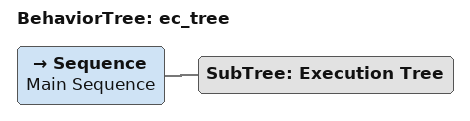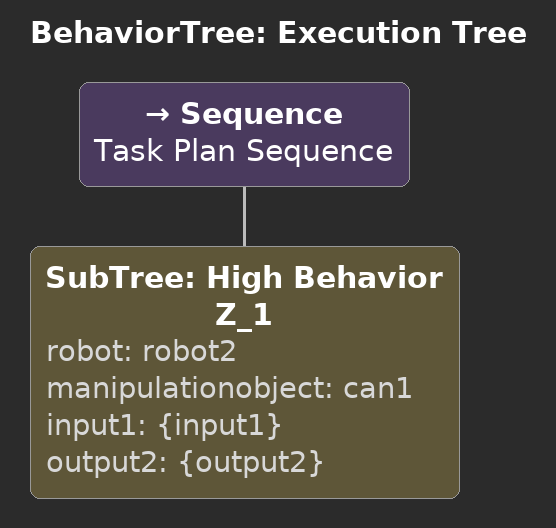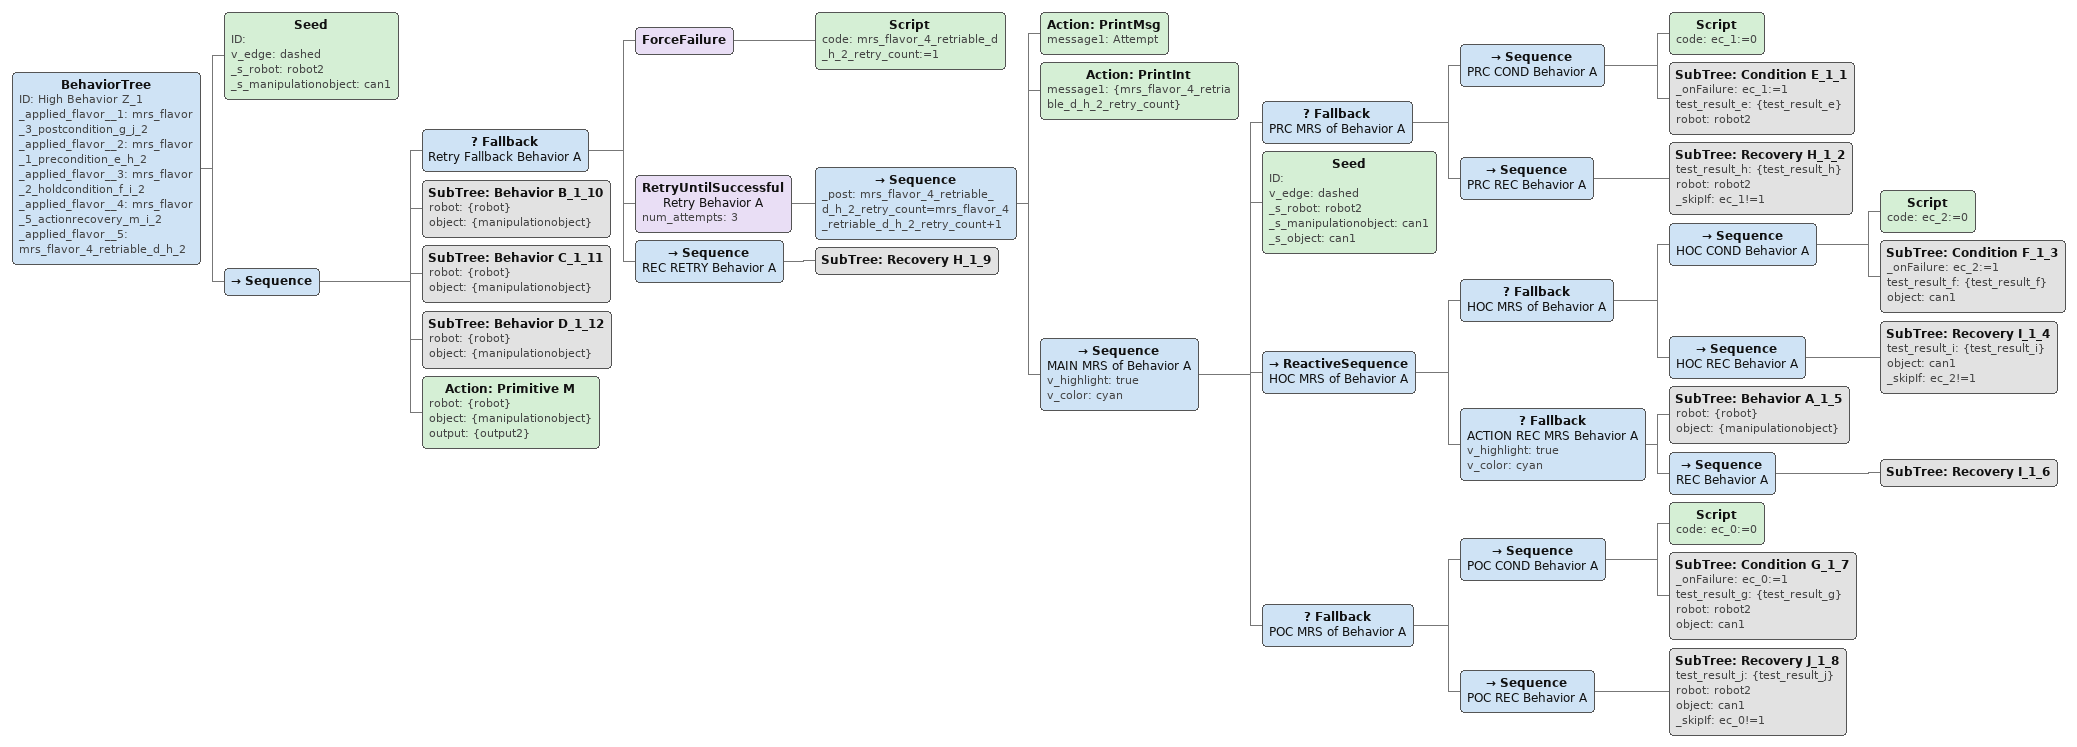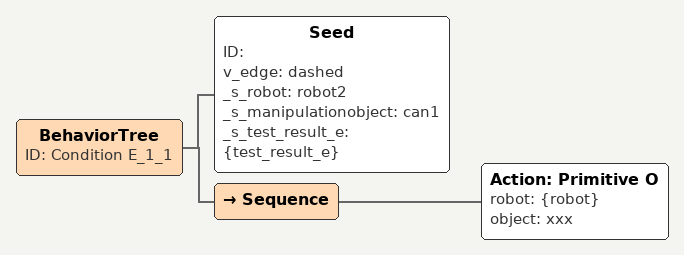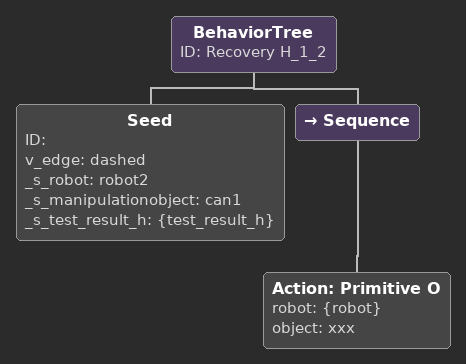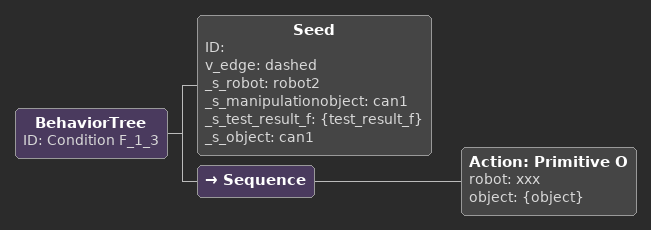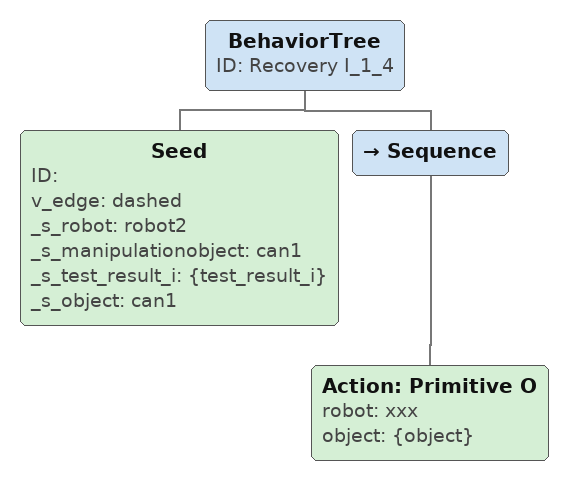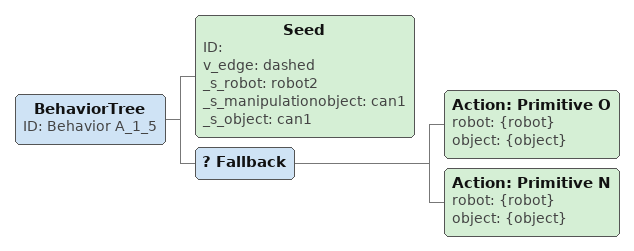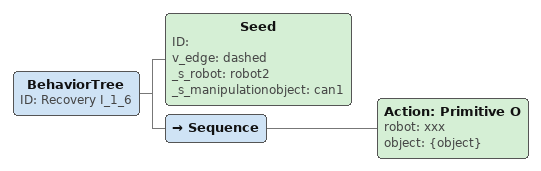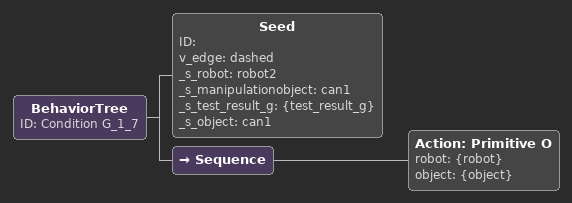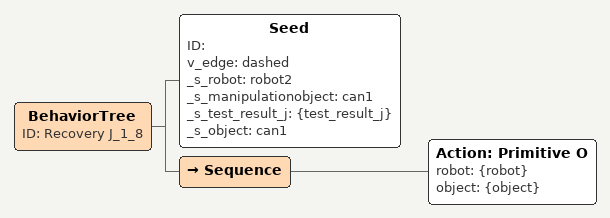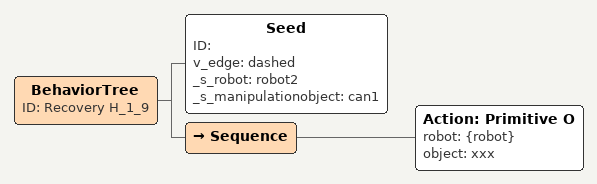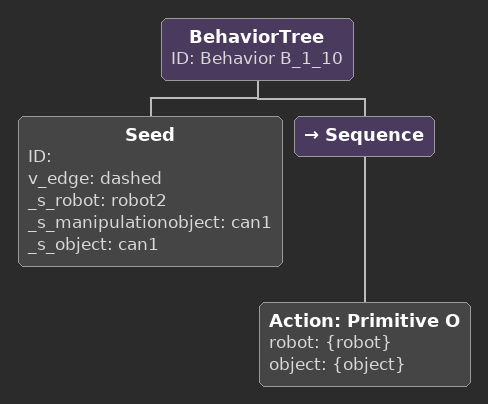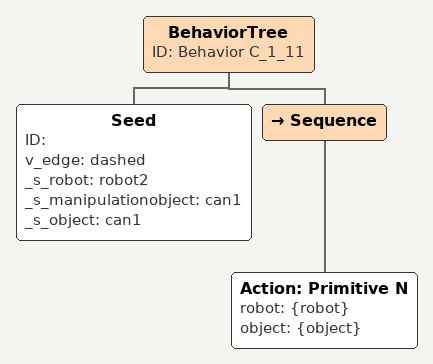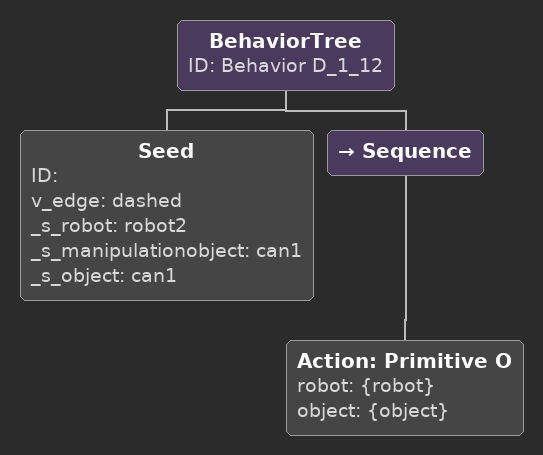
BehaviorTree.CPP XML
<?xml version="1.0" ?>
<root BTCPP_format="4" main_tree_to_execute="ec_tree" time_of_generation="15:38:32">
  <BehaviorTree ID="ec_tree">
    <Sequence name="Main Sequence">
      <SubTree ID="Execution Tree"/>
    </Sequence>
  </BehaviorTree>
  <BehaviorTree ID="Execution Tree">
    <Sequence name="Task Plan Sequence">
      <SubTree ID="High Behavior Z_1" robot="robot2" manipulationobject="can1" input1="{input1}" output2="{output2}"/>
    </Sequence>
  </BehaviorTree>
  <BehaviorTree ID="High Behavior Z_1" _applied_flavor__1="mrs_flavor_3_postcondition_g_j_2" _applied_flavor__2="mrs_flavor_1_precondition_e_h_2" _applied_flavor__3="mrs_flavor_2_holdcondition_f_i_2" _applied_flavor__4="mrs_flavor_5_actionrecovery_m_i_2" _applied_flavor__5="mrs_flavor_4_retriable_d_h_2">
    <Seed ID="" v_edge="dashed" _s_robot="robot2" _s_manipulationobject="can1"/>
    <Sequence>
      <Fallback name="Retry Fallback Behavior A">
        <ForceFailure>
          <Script code="mrs_flavor_4_retriable_d_h_2_retry_count:=1"/>
        </ForceFailure>
        <RetryUntilSuccessful name="Retry Behavior A" num_attempts="3">
          <Sequence _post="mrs_flavor_4_retriable_d_h_2_retry_count=mrs_flavor_4_retriable_d_h_2_retry_count+1">
            <Action ID="PrintMsg" message1="Attempt"/>
            <Action ID="PrintInt" message1="{mrs_flavor_4_retriable_d_h_2_retry_count}"/>
            <Sequence name="MAIN MRS of Behavior A" v_highlight="true" v_color="cyan">
              <Fallback name="PRC MRS of Behavior A">
                <Sequence name="PRC COND Behavior A">
                  <Script code="ec_1:=0"/>
                  <SubTree ID="Condition E_1_1" _onFailure="ec_1:=1" test_result_e="{test_result_e}" robot="robot2"/>
                </Sequence>
                <Sequence name="PRC REC Behavior A">
                  <SubTree ID="Recovery H_1_2" test_result_h="{test_result_h}" robot="robot2" _skipIf="ec_1!=1"/>
                </Sequence>
              </Fallback>
              <Seed ID="" v_edge="dashed" _s_robot="robot2" _s_manipulationobject="can1" _s_object="can1"/>
              <ReactiveSequence name="HOC MRS of Behavior A">
                <Fallback name="HOC MRS of Behavior A">
                  <Sequence name="HOC COND Behavior A">
                    <Script code="ec_2:=0"/>
                    <SubTree ID="Condition F_1_3" _onFailure="ec_2:=1" test_result_f="{test_result_f}" object="can1"/>
                  </Sequence>
                  <Sequence name="HOC REC Behavior A">
                    <SubTree ID="Recovery I_1_4" test_result_i="{test_result_i}" object="can1" _skipIf="ec_2!=1"/>
                  </Sequence>
                </Fallback>
                <Fallback name="ACTION REC MRS Behavior A" v_highlight="true" v_color="cyan">
                  <SubTree ID="Behavior A_1_5" robot="{robot}" object="{manipulationobject}"/>
                  <Sequence name="REC Behavior A">
                    <SubTree ID="Recovery I_1_6"/>
                  </Sequence>
                </Fallback>
              </ReactiveSequence>
              <Fallback name="POC MRS of Behavior A">
                <Sequence name="POC COND Behavior A">
                  <Script code="ec_0:=0"/>
                  <SubTree ID="Condition G_1_7" _onFailure="ec_0:=1" test_result_g="{test_result_g}" robot="robot2" object="can1"/>
                </Sequence>
                <Sequence name="POC REC Behavior A">
                  <SubTree ID="Recovery J_1_8" test_result_j="{test_result_j}" robot="robot2" object="can1" _skipIf="ec_0!=1"/>
                </Sequence>
              </Fallback>
            </Sequence>
          </Sequence>
        </RetryUntilSuccessful>
        <Sequence name="REC RETRY Behavior A">
          <SubTree ID="Recovery H_1_9"/>
        </Sequence>
      </Fallback>
      <SubTree ID="Behavior B_1_10" robot="{robot}" object="{manipulationobject}"/>
      <SubTree ID="Behavior C_1_11" robot="{robot}" object="{manipulationobject}"/>
      <SubTree ID="Behavior D_1_12" robot="{robot}" object="{manipulationobject}"/>
      <Action ID="Primitive M" robot="{robot}" object="{manipulationobject}" output="{output2}"/>
    </Sequence>
  </BehaviorTree>
  <BehaviorTree ID="Condition E_1_1">
    <Seed ID="" v_edge="dashed" _s_robot="robot2" _s_manipulationobject="can1" _s_test_result_e="{test_result_e}"/>
    <Sequence>
      <Action ID="Primitive O" robot="{robot}" object="xxx"/>
    </Sequence>
  </BehaviorTree>
  <BehaviorTree ID="Recovery H_1_2">
    <Seed ID="" v_edge="dashed" _s_robot="robot2" _s_manipulationobject="can1" _s_test_result_h="{test_result_h}"/>
    <Sequence>
      <Action ID="Primitive O" robot="{robot}" object="xxx"/>
    </Sequence>
  </BehaviorTree>
  <BehaviorTree ID="Condition F_1_3">
    <Seed ID="" v_edge="dashed" _s_robot="robot2" _s_manipulationobject="can1" _s_test_result_f="{test_result_f}" _s_object="can1"/>
    <Sequence>
      <Action ID="Primitive O" robot="xxx" object="{object}"/>
    </Sequence>
  </BehaviorTree>
  <BehaviorTree ID="Recovery I_1_4">
    <Seed ID="" v_edge="dashed" _s_robot="robot2" _s_manipulationobject="can1" _s_test_result_i="{test_result_i}" _s_object="can1"/>
    <Sequence>
      <Action ID="Primitive O" robot="xxx" object="{object}"/>
    </Sequence>
  </BehaviorTree>
  <BehaviorTree ID="Behavior A_1_5">
    <Seed ID="" v_edge="dashed" _s_robot="robot2" _s_manipulationobject="can1" _s_object="can1"/>
    <Fallback>
      <Action ID="Primitive O" robot="{robot}" object="{object}"/>
      <Action ID="Primitive N" robot="{robot}" object="{object}"/>
    </Fallback>
  </BehaviorTree>
  <BehaviorTree ID="Recovery I_1_6">
    <Seed ID="" v_edge="dashed" _s_robot="robot2" _s_manipulationobject="can1"/>
    <Sequence>
      <Action ID="Primitive O" robot="xxx" object="{object}"/>
    </Sequence>
  </BehaviorTree>
  <BehaviorTree ID="Condition G_1_7">
    <Seed ID="" v_edge="dashed" _s_robot="robot2" _s_manipulationobject="can1" _s_test_result_g="{test_result_g}" _s_object="can1"/>
    <Sequence>
      <Action ID="Primitive O" robot="{robot}" object="{object}"/>
    </Sequence>
  </BehaviorTree>
  <BehaviorTree ID="Recovery J_1_8">
    <Seed ID="" v_edge="dashed" _s_robot="robot2" _s_manipulationobject="can1" _s_test_result_j="{test_result_j}" _s_object="can1"/>
    <Sequence>
      <Action ID="Primitive O" robot="{robot}" object="{object}"/>
    </Sequence>
  </BehaviorTree>
  <BehaviorTree ID="Recovery H_1_9">
    <Seed ID="" v_edge="dashed" _s_robot="robot2" _s_manipulationobject="can1"/>
    <Sequence>
      <Action ID="Primitive O" robot="{robot}" object="xxx"/>
    </Sequence>
  </BehaviorTree>
  <BehaviorTree ID="Behavior B_1_10">
    <Seed ID="" v_edge="dashed" _s_robot="robot2" _s_manipulationobject="can1" _s_object="can1"/>
    <Sequence>
      <Action ID="Primitive O" robot="{robot}" object="{object}"/>
    </Sequence>
  </BehaviorTree>
  <BehaviorTree ID="Behavior C_1_11">
    <Seed ID="" v_edge="dashed" _s_robot="robot2" _s_manipulationobject="can1" _s_object="can1"/>
    <Sequence>
      <Action ID="Primitive N" robot="{robot}" object="{object}"/>
    </Sequence>
  </BehaviorTree>
  <BehaviorTree ID="Behavior D_1_12">
    <Seed ID="" v_edge="dashed" _s_robot="robot2" _s_manipulationobject="can1" _s_object="can1"/>
    <Sequence>
      <Action ID="Primitive O" robot="{robot}" object="{object}"/>
    </Sequence>
  </BehaviorTree>
</root>
